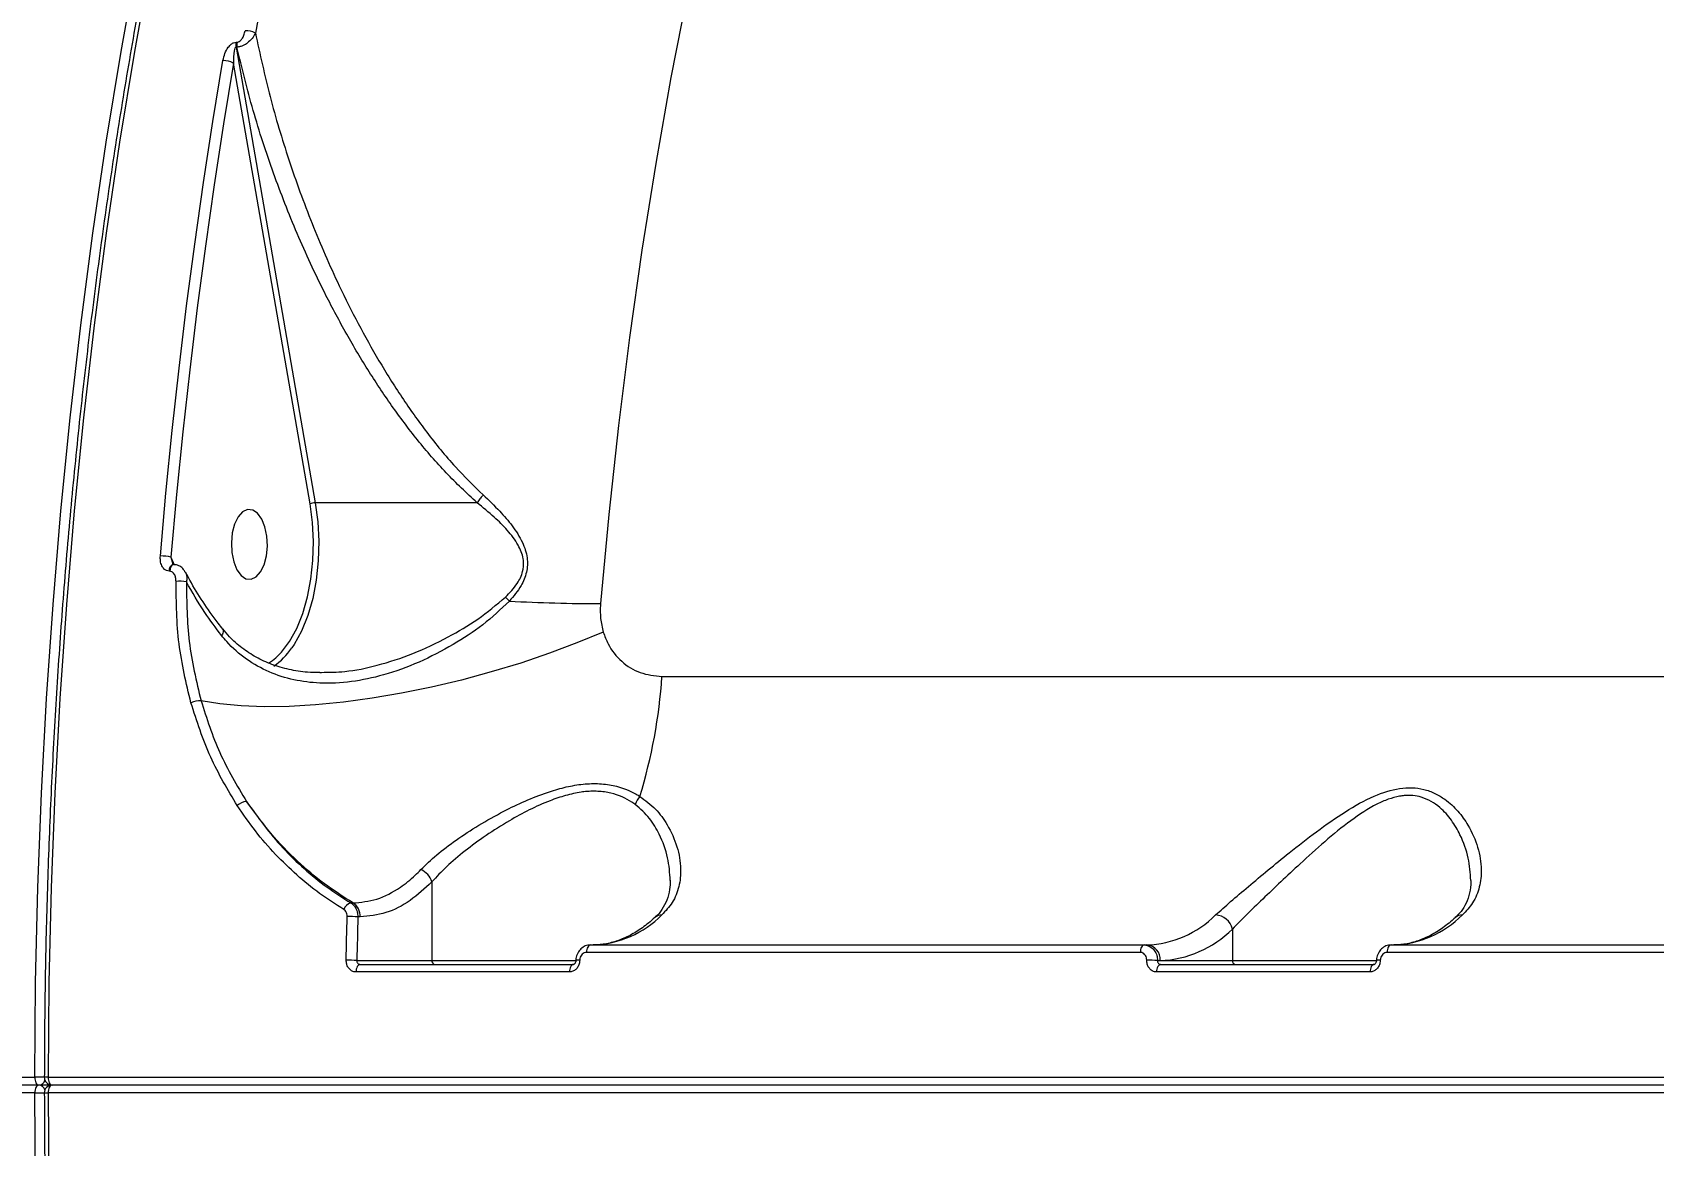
# Model space of a CAD drawing. Header units: millimetres. Extents: x -6028 to 5958, y -6064 to 4137.
# Drawn here: x -1652.5 to -1444.2, y 1356 to 1499 of the extents above; entities that cross this region are included whole.
import ezdxf

# ---------------------------------------------------------------- set-up
doc = ezdxf.new("R2010")
doc.units = ezdxf.units.MM
for name, color, linetype in [('DIKOM_ОБЪЕКТ', 7, 'Continuous'), ('DIKOM_РАЗМЕР_ЗОНА', 7, 'Continuous'), ('DIKOM_РАЗМЕР_ОБЪЕКТА', 7, 'Continuous')]:
    doc.layers.add(name, color=color, linetype=linetype)
doc.styles.add('style1', font='arial.ttf', dxfattribs={"width": 0.8})
doc.dimstyles.new('1-50', dxfattribs={"dimtxt": 300, "dimasz": 200, "dimexe": 100, "dimexo": 0, "dimgap": 100, "dimtad": 1, "dimtxsty": 'style1', "dimcen": 200, "dimclrd": 7, "dimclre": 7, "dimclrt": 7, "dimadec": 1, "dimazin": 2, "dimtfac": 1, "dimtmove": 0, "dimatfit": 2, "dimfxl": 0, "dimlwd": 25, "dimlwe": 18, "dimarcsym": 0})

# ---------------------------------------------------------------- blocks, each defined once
blk = doc.blocks.new('*D9')
at = {"layer": 'Defpoints', "color": 0, "transparency": 16777216}
for p in [(-6027.56, 1459.58), (4556.58, 1382.7), (4556.58, -5964.37)]:
    blk.add_point(p, dxfattribs=at)
at = {"layer": 'DIKOM_РАЗМЕР_ЗОНА', "color": 7, "lineweight": 18, "transparency": 16777216}
for p, q in [((-6027.56, 1459.58), (-6027.56, -6064.37)), ((4556.58, 1382.7), (4556.58, -6064.37))]:
    blk.add_line(p, q, dxfattribs=at)
at = {"layer": 'DIKOM_РАЗМЕР_ЗОНА', "color": 7, "lineweight": 25, "transparency": 16777216}
blk.add_line((-5827.56, -5964.37), (4356.58, -5964.37), dxfattribs=at)
at = {"layer": 'DIKOM_РАЗМЕР_ЗОНА', "color": 7, "transparency": 16777216}
for points in [[(-5827.56, -5931.03), (-5827.56, -5997.7), (-6027.56, -5964.37)], [(4356.58, -5931.03), (4356.58, -5997.7), (4556.58, -5964.37)]]:
    blk.add_solid(points, dxfattribs=at)
at = {"layer": 'DIKOM_РАЗМЕР_ЗОНА', "color": 7, "transparency": 16777216, "insert": (157.08, -5711.2), "char_height": 300, "attachment_point": 5, "style": 'style1'}
blk.add_mtext('10600', dxfattribs=at)
blk = doc.blocks.new('*D12')
at = {"layer": 'Defpoints', "color": 0, "transparency": 16777216}
for p in [(3056.58, 1987.9), (-4027.97, 676.5), (3056.58, -3714.77)]:
    blk.add_point(p, dxfattribs=at)
at = {"layer": 'DIKOM_РАЗМЕР_ОБЪЕКТА', "color": 7, "lineweight": 18, "transparency": 16777216}
for p, q in [((3056.58, 1987.9), (3056.58, -3814.77)), ((-4027.97, 676.5), (-4027.97, -3814.77))]:
    blk.add_line(p, q, dxfattribs=at)
at = {"layer": 'DIKOM_РАЗМЕР_ОБЪЕКТА', "color": 7, "lineweight": 25, "transparency": 16777216}
blk.add_line((-3827.97, -3714.77), (2856.58, -3714.77), dxfattribs=at)
at = {"layer": 'DIKOM_РАЗМЕР_ОБЪЕКТА', "color": 7, "transparency": 16777216}
for points in [[(-3827.97, -3681.44), (-3827.97, -3748.11), (-4027.97, -3714.77)], [(2856.58, -3681.44), (2856.58, -3748.11), (3056.58, -3714.77)]]:
    blk.add_solid(points, dxfattribs=at)
at = {"layer": 'DIKOM_РАЗМЕР_ОБЪЕКТА', "color": 7, "transparency": 16777216, "insert": (20, -3461.6), "char_height": 300, "attachment_point": 5, "style": 'style1'}
blk.add_mtext('7100', dxfattribs=at)

msp = doc.modelspace()

# ---------------------------------------------------------------- linework, layer by layer
at = {"layer": 'DIKOM_ОБЪЕКТ', "color": 7, "linetype": 'Continuous', "lineweight": 15}
for p, q in [((-1626.33, 1497.751), (-1626.225, 1497.751)), ((-1626.33, 1497.112), (-1616.162, 1438.582)), ((-1626.225, 1497.112), (-1626.33, 1497.112)), ((-1616.835, 1438.423), (-1626.675, 1495.071)), ((-1595.378, 1438.582), (-1616.162, 1438.582)), ((-1634.7, 1431.584), (-1634.276, 1430.61)), ((-1634.867, 1429.79), (-1634.942, 1429.79)), ((-1615.57, 1416.786), (-1615.371, 1416.794)), ((-1571.62, 1416.273), (-1271.611, 1416.273)), ((-1601.187, 1389.872), (-1601.187, 1379.771)), ((-1611.601, 1387.168), (-1611.317, 1387.168)), ((-1610.377, 1385.384), (-1610.685, 1385.384)), ((-1498.327, 1383.821), (-1498.327, 1379.771)), ((-1580.794, 1381.771), (-1509.649, 1381.771)), ((-1509.649, 1381.771), (-1509.309, 1381.771)), ((-1477.934, 1381.771), (-1406.789, 1381.771)), ((-1610.815, 1379.771), (-1601.187, 1379.771)), ((-1610.415, 1379.271), (-1582.985, 1379.271)), ((-1601.187, 1379.771), (-1582.622, 1379.771)), ((-1510.164, 1380.811), (-1581.309, 1380.811)), ((-1507.955, 1379.771), (-1507.595, 1379.771)), ((-1507.595, 1379.771), (-1498.327, 1379.771)), ((-1507.555, 1379.271), (-1480.125, 1379.271)), ((-1498.327, 1379.771), (-1479.762, 1379.771)), ((-1407.304, 1380.811), (-1478.449, 1380.811)), ((-1583.5, 1378.305), (-1610.93, 1378.305)), ((-1480.64, 1378.305), (-1508.069, 1378.305)), ((-2067.071, 1364.773), (-1652.203, 1364.773)), ((-1650.488, 1364.773), (-1235.619, 1364.773)), ((-1652.203, 1362.768), (-2067.071, 1362.768)), ((-1651.687, 1363.771), (-2066.556, 1363.771)), ((-1649.973, 1363.771), (-1651.687, 1363.771)), ((-1235.619, 1362.768), (-1650.488, 1362.768)), ((-1235.104, 1363.771), (-1649.973, 1363.771))]:
    msp.add_line(p, q, dxfattribs=at)
at = {"layer": 'DIKOM_ОБЪЕКТ', "color": 7, "linetype": 'Continuous', "lineweight": 15, "flags": 128}
for points in [[(-1609.727, 1561.965), (-1611.782, 1554.344), (-1613.756, 1546.641), (-1615.649, 1538.862), (-1617.459, 1531.009), (-1619.185, 1523.086), (-1620.828, 1515.095), (-1622.385, 1507.041), (-1623.857, 1498.926)], [(-1652.203, 1364.773), (-1652.096, 1376.96), (-1651.808, 1389.136), (-1651.338, 1401.291), (-1650.687, 1413.414), (-1649.854, 1425.496), (-1648.842, 1437.525), (-1647.65, 1449.493), (-1646.279, 1461.388), (-1644.732, 1473.201), (-1643.008, 1484.921), (-1641.11, 1496.54), (-1639.04, 1508.047)], [(-1637.325, 1508.047), (-1639.396, 1496.54), (-1641.294, 1484.921), (-1643.017, 1473.201), (-1644.565, 1461.388), (-1645.935, 1449.493), (-1647.127, 1437.525), (-1648.14, 1425.496), (-1648.972, 1413.414), (-1649.624, 1401.291), (-1650.094, 1389.136), (-1650.382, 1376.96), (-1650.488, 1364.773)], [(-1568.347, 1504.091), (-1570.466, 1493.19), (-1572.413, 1482.169), (-1574.186, 1471.037), (-1575.783, 1459.806), (-1577.203, 1448.485), (-1578.444, 1437.086), (-1579.506, 1425.618)], [(-1636.065, 1431.746), (-1635.341, 1439.823), (-1634.536, 1447.872), (-1633.65, 1455.889), (-1632.684, 1463.87), (-1631.637, 1471.814), (-1630.511, 1479.716), (-1629.306, 1487.574), (-1628.022, 1495.385)], [(-1626.675, 1495.071), (-1627.956, 1487.279), (-1629.159, 1479.44), (-1630.282, 1471.556), (-1631.326, 1463.632), (-1632.29, 1455.669), (-1633.174, 1447.672), (-1633.977, 1439.642), (-1634.7, 1431.584)], [(-1622.622, 1435.48), (-1623.03, 1436.487), (-1623.567, 1437.23), (-1624.191, 1437.649), (-1624.85, 1437.709), (-1625.491, 1437.407), (-1626.062, 1436.767), (-1626.517, 1435.84), (-1626.819, 1434.702), (-1626.944, 1433.444), (-1626.882, 1432.169), (-1626.636, 1430.98), (-1626.229, 1429.973), (-1625.691, 1429.23), (-1625.068, 1428.811), (-1624.409, 1428.75), (-1623.768, 1429.052), (-1623.196, 1429.693), (-1622.741, 1430.62), (-1622.439, 1431.758), (-1622.314, 1433.016), (-1622.377, 1434.291), (-1622.622, 1435.48)], [(-1621.23, 1418.655), (-1620.507, 1419.375), (-1619.468, 1420.757), (-1618.549, 1422.431), (-1617.772, 1424.357), (-1617.155, 1426.491), (-1616.713, 1428.782), (-1616.457, 1431.177), (-1616.391, 1433.62), (-1616.518, 1436.055), (-1616.835, 1438.423)], [(-1616.162, 1438.582), (-1615.836, 1436.14), (-1615.705, 1433.63), (-1615.773, 1431.11), (-1616.038, 1428.64), (-1616.494, 1426.277), (-1617.13, 1424.077), (-1617.931, 1422.091), (-1618.879, 1420.365), (-1619.175, 1419.925)], [(-1634.361, 1430.633), (-1634.497, 1430.596), (-1634.631, 1430.482), (-1634.743, 1430.298), (-1634.824, 1430.062), (-1634.867, 1429.79)], [(-1579.153, 1421.976), (-1582.534, 1420.57), (-1586.083, 1419.237), (-1589.764, 1417.992), (-1593.541, 1416.846), (-1597.377, 1415.811), (-1601.234, 1414.897), (-1605.075, 1414.113), (-1608.86, 1413.467), (-1612.553, 1412.965), (-1616.118, 1412.613), (-1619.518, 1412.413), (-1622.722, 1412.367), (-1625.695, 1412.476), (-1628.411, 1412.74), (-1630.841, 1413.155)], [(-1622.174, 1417.957), (-1621.644, 1418.317), (-1621.23, 1418.655)], [(-1612.187, 1379.809), (-1612.173, 1380.512), (-1612.158, 1381.216), (-1612.143, 1381.919), (-1612.127, 1382.622), (-1612.11, 1383.326), (-1612.093, 1384.029), (-1612.075, 1384.732), (-1612.057, 1385.435)], [(-1610.685, 1385.384), (-1610.704, 1384.682), (-1610.721, 1383.981), (-1610.739, 1383.279), (-1610.755, 1382.578), (-1610.771, 1381.876), (-1610.786, 1381.174), (-1610.801, 1380.472), (-1610.815, 1379.771)], [(-1580.794, 1381.771), (-1580.892, 1381.752), (-1580.986, 1381.698), (-1581.074, 1381.61), (-1581.151, 1381.492), (-1581.215, 1381.347), (-1581.264, 1381.181), (-1581.295, 1381), (-1581.309, 1380.811)], [(-1509.649, 1381.771), (-1509.747, 1381.752), (-1509.841, 1381.698), (-1509.929, 1381.61), (-1510.006, 1381.492), (-1510.07, 1381.347), (-1510.119, 1381.181), (-1510.15, 1381), (-1510.164, 1380.811)], [(-1477.934, 1381.771), (-1478.032, 1381.752), (-1478.126, 1381.698), (-1478.214, 1381.61), (-1478.291, 1381.492), (-1478.355, 1381.347), (-1478.404, 1381.181), (-1478.435, 1381), (-1478.449, 1380.811)], [(-1610.415, 1379.271), (-1610.513, 1379.252), (-1610.608, 1379.198), (-1610.695, 1379.109), (-1610.773, 1378.99), (-1610.837, 1378.844), (-1610.885, 1378.677), (-1610.917, 1378.495), (-1610.93, 1378.305)], [(-1582.985, 1379.271), (-1583.084, 1379.252), (-1583.178, 1379.198), (-1583.266, 1379.109), (-1583.343, 1378.99), (-1583.407, 1378.844), (-1583.456, 1378.677), (-1583.487, 1378.495), (-1583.5, 1378.305)], [(-1507.555, 1379.271), (-1507.653, 1379.252), (-1507.748, 1379.198), (-1507.835, 1379.109), (-1507.913, 1378.99), (-1507.977, 1378.844), (-1508.025, 1378.677), (-1508.057, 1378.495), (-1508.069, 1378.305)], [(-1480.125, 1379.271), (-1480.224, 1379.252), (-1480.318, 1379.198), (-1480.406, 1379.109), (-1480.483, 1378.99), (-1480.547, 1378.844), (-1480.596, 1378.677), (-1480.627, 1378.495), (-1480.64, 1378.305)], [(-1652.203, 1364.773), (-1652.193, 1364.578), (-1652.164, 1364.39), (-1652.116, 1364.216), (-1652.052, 1364.064), (-1651.974, 1363.94), (-1651.885, 1363.847), (-1651.788, 1363.79), (-1651.687, 1363.771)], [(-1650.488, 1364.773), (-1650.478, 1364.578), (-1650.449, 1364.39), (-1650.402, 1364.216), (-1650.338, 1364.064), (-1650.26, 1363.94), (-1650.17, 1363.847), (-1650.074, 1363.79), (-1649.973, 1363.771)], [(-1651.687, 1363.771), (-1651.788, 1363.751), (-1651.885, 1363.694), (-1651.974, 1363.602), (-1652.052, 1363.477), (-1652.116, 1363.325), (-1652.164, 1363.152), (-1652.193, 1362.964), (-1652.203, 1362.768)], [(-1652.096, 1350.581), (-1652.203, 1362.768)], [(-1649.973, 1363.771), (-1650.074, 1363.751), (-1650.17, 1363.694), (-1650.26, 1363.602), (-1650.338, 1363.477), (-1650.402, 1363.325), (-1650.449, 1363.152), (-1650.478, 1362.964), (-1650.488, 1362.768)], [(-1650.488, 1362.768), (-1650.382, 1350.581)]]:
    msp.add_lwpolyline(points, dxfattribs=at)
at = {"layer": 'DIKOM_ОБЪЕКТ', "color": 7, "linetype": 'Continuous', "lineweight": 15}
for centre, radius, start, end in [((-1624.461, 1497.432), 1.895, 170.31174, 189.70965), ((-1624.357, 1497.432), 1.895, 170.31174, 189.70965), ((-1625.15, 1496.28), 2.945, 63.96215, 90.2667), ((-1627.989, 1492.474), 2.91, 63.15889, 90.63353), ((-1616.178, 1437.153), 1.429, 89.36741, 117.36312), ((-1636.021, 1426.28), 5.466, 76.01488, 90.46583), ((-1634.098, 1429.867), 0.848, 115.63527, 185.18506), ((-1633.669, 1423.699), 4.797, 78.57965, 94.54588), ((-1567.753, 1449.672), 33.371, 224.08559, 225.32622), ((-1579.079, 1653.411), 227.793, 266.94584, 269.89261), ((-1626.307, 1424.687), 8.576, 304.1297, 326.26371), ((-1638.993, 1420.734), 67.521, 342.88546, 356.21148), ((-1630.979, 1410.452), 2.706, 87.0718, 115.29399), ((-1624.839, 1398.326), 1.894, 94.807, 134.90105), ((-1572.234, 1398.953), 2.935, 139.37413, 162.84217), ((-1603.608, 1389.146), 2.528, 16.70529, 66.19003), ((-1611.27, 1385.908), 1.302, 104.70504, 161.1247), ((-1612.008, 1368.464), 16.971, 85.52869, 90.16355), ((-1612.432, 1385.441), 2.056, 358.40832, 57.13894), ((-1580.929, 1394.884), 13.122, 272.07183, 315.1406), ((-1571.663, 1384.315), 1.314, 88.44685, 131.69296), ((-1509.784, 1394.884), 13.122, 272.07183, 315.1406), ((-1500.634, 1383.258), 2.375, 13.71376, 86.33903), ((-1478.068, 1394.884), 13.122, 272.07161, 315.14111), ((-1468.803, 1384.315), 1.314, 88.44577, 131.69647), ((-1508.093, 1393.539), 13.778, 272.07169, 315.14088), ((-1509.464, 1379.903), 1.874, 355.94002, 85.2647), ((-1612.139, 1356.884), 22.925, 86.69033, 90.12081), ((-1600.72, 1379.737), 0.469, 175.94997, 265.25065), ((-1582.336, 1377.35), 2.464, 86.52219, 97.83062), ((-1509.278, 1356.89), 22.919, 86.68987, 90.12113), ((-1497.86, 1379.737), 0.468, 175.93906, 265.26157), ((-1479.476, 1377.35), 2.463, 86.52093, 97.83189), ((-1652.209, 947.845), 416.928, 89.8301, 89.99905), ((-1651.728, 1364.639), 0.869, 272.65039, 343.10383), ((-1650.638, 1325.942), 38.831, 89.77903, 90.49457), ((-1649.973, 1364.771), 1, 179.92957, 196.56023), ((-1649.973, 1364.771), 1, 196.56023, 270), ((-1652.191, 1767.402), 404.633, 269.99839, 270.17247), ((-1651.728, 1362.903), 0.869, 16.89617, 87.34961), ((-1649.973, 1362.771), 1, 90, 180.07043), ((-1650.638, 1401.58), 38.812, 269.50521, 270.2211)]:
    msp.add_arc(centre, radius, start, end, dxfattribs=at)
for points, knots in [([(-1482.649, 1773.124), (-1483.208, 1772.886), (-1485.705, 1771.821), (-1490.102, 1769.62), (-1495.834, 1766.515), (-1501.518, 1763.084), (-1507.152, 1759.358), (-1512.73, 1755.332), (-1518.249, 1751.012), (-1523.705, 1746.399), (-1529.093, 1741.498), (-1534.409, 1736.313), (-1539.649, 1730.846), (-1544.81, 1725.104), (-1549.886, 1719.089), (-1554.875, 1712.807), (-1559.773, 1706.263), (-1564.575, 1699.46), (-1569.279, 1692.406), (-1573.881, 1685.104), (-1578.378, 1677.56), (-1582.765, 1669.781), (-1587.04, 1661.772), (-1591.2, 1653.538), (-1595.242, 1645.087), (-1599.162, 1636.425), (-1602.957, 1627.558), (-1606.626, 1618.493), (-1610.165, 1609.236), (-1613.571, 1599.795), (-1616.842, 1590.177), (-1619.976, 1580.389), (-1622.97, 1570.438), (-1625.822, 1560.331), (-1628.529, 1550.078), (-1631.091, 1539.684), (-1633.505, 1529.158), (-1635.769, 1518.508), (-1637.881, 1507.742), (-1639.84, 1496.867), (-1641.645, 1485.893), (-1643.294, 1474.827), (-1644.785, 1463.678), (-1646.119, 1452.453), (-1647.293, 1441.162), (-1648.307, 1429.813), (-1649.16, 1418.414), (-1649.852, 1406.974), (-1650.382, 1395.502), (-1650.748, 1384.006), (-1650.937, 1373.759), (-1650.963, 1367.346), (-1650.973, 1364.772)], [0, 0, 0, 0, 0.0058769, 0.0262677, 0.0466643, 0.0670669, 0.087475, 0.1078876, 0.1283051, 0.1487261, 0.1691501, 0.1895772, 0.2100063, 0.2304374, 0.2508697, 0.2713029, 0.291737, 0.3121713, 0.3326059, 0.3530407, 0.373475, 0.3939089, 0.4143428, 0.434776, 0.4552087, 0.4756411, 0.4960728, 0.5165039, 0.5369346, 0.5573647, 0.5777942, 0.5982231, 0.6186517, 0.6390797, 0.6595072, 0.6799343, 0.7003609, 0.7207873, 0.7412132, 0.7616389, 0.7820642, 0.8024891, 0.8229139, 0.8433384, 0.8637627, 0.8841868, 0.9046108, 0.9250347, 0.9454584, 0.9658821, 0.9863057, 1, 1, 1, 1]), ([(-1628.022, 1495.385), (-1627.95, 1495.695), (-1627.813, 1496.292), (-1627.421, 1497.025), (-1627.01, 1497.477), (-1626.652, 1497.708), (-1626.437, 1497.737), (-1626.33, 1497.751)], [0, 0, 0, 0, 0.3089084, 0.5923494, 0.7697289, 0.8844907, 1, 1, 1, 1]), ([(-1626.225, 1497.751), (-1626.156, 1497.76), (-1626.017, 1497.778), (-1625.791, 1497.924), (-1625.535, 1498.206), (-1625.295, 1498.662), (-1625.209, 1499.031), (-1625.164, 1499.225)], [0, 0, 0, 0, 0.1189672, 0.2374302, 0.4123021, 0.6910201, 1, 1, 1, 1]), ([(-1623.857, 1498.926), (-1623.983, 1498.691), (-1624.229, 1498.228), (-1624.805, 1497.671), (-1625.353, 1497.334), (-1625.818, 1497.155), (-1626.087, 1497.127), (-1626.225, 1497.112)], [0, 0, 0, 0, 0.2736117, 0.5372338, 0.7207869, 0.8565591, 1, 1, 1, 1]), ([(-1623.857, 1498.926), (-1623.262, 1496.197), (-1622.071, 1490.738), (-1619.611, 1482.566), (-1616.668, 1474.444), (-1612.891, 1465.776), (-1608.966, 1458.327), (-1605.079, 1452.106), (-1601.823, 1447.534), (-1598.37, 1443.279), (-1595.802, 1440.767), (-1594.591, 1439.583)], [0, 0, 0, 0, 0.1269751, 0.2539552, 0.3836724, 0.5133753, 0.6746731, 0.7565621, 0.8384277, 0.9238217, 1, 1, 1, 1]), ([(-1626.33, 1497.112), (-1626.344, 1497.11), (-1626.376, 1497.105), (-1626.43, 1497.06), (-1626.52, 1496.916), (-1626.692, 1496.255), (-1626.683, 1495.601), (-1626.675, 1495.071)], [0, 0, 0, 0, 0.0233244, 0.0519755, 0.1042296, 0.2733735, 1, 1, 1, 1]), ([(-1595.371, 1438.585), (-1596.713, 1439.833), (-1599.414, 1442.344), (-1603.036, 1446.589), (-1606.39, 1451.045), (-1609.476, 1455.706), (-1612.339, 1460.54), (-1615.415, 1466.343), (-1618.56, 1473.125), (-1621.618, 1480.96), (-1624.245, 1488.964), (-1625.565, 1494.396), (-1626.225, 1497.112)], [0, 0, 0, 0, 0.0822817, 0.1655633, 0.2475162, 0.3294891, 0.4129251, 0.4963688, 0.620905, 0.7454527, 0.8727278, 1, 1, 1, 1]), ([(-1594.591, 1439.583), (-1594.618, 1439.552), (-1594.764, 1439.387), (-1595.052, 1439.04), (-1595.257, 1438.747), (-1595.371, 1438.585)], [0, 0, 0, 0, 0.0927063, 0.4977937, 1, 1, 1, 1]), ([(-1594.591, 1439.583), (-1593.868, 1438.9), (-1592.537, 1437.646), (-1590.814, 1435.631), (-1589.534, 1433.662), (-1588.834, 1431.61), (-1588.921, 1429.639), (-1589.737, 1427.692), (-1590.676, 1426.58), (-1591.216, 1425.941)], [0, 0, 0, 0, 0.1839969, 0.3384129, 0.4956237, 0.624164, 0.7374543, 0.8492083, 1, 1, 1, 1]), ([(-1595.378, 1438.582), (-1595.377, 1438.582), (-1595.375, 1438.583), (-1595.372, 1438.583), (-1595.371, 1438.585), (-1595.371, 1438.585)], [0, 0, 0, 0, 0.419486, 0.7630073, 1, 1, 1, 1]), ([(-1591.724, 1426.455), (-1591.179, 1427.014), (-1590.243, 1427.972), (-1589.458, 1429.607), (-1589.362, 1430.728), (-1589.51, 1431.896), (-1590.111, 1433.337), (-1591.443, 1435.083), (-1593.255, 1436.858), (-1594.627, 1437.973), (-1595.378, 1438.582)], [0, 0, 0, 0, 0.15040453, 0.25791158, 0.34207302, 0.36555534, 0.49050334, 0.64881457, 0.80792936, 1, 1, 1, 1]), ([(-1634.942, 1429.79), (-1635.06, 1429.805), (-1635.297, 1429.835), (-1635.625, 1430.08), (-1635.912, 1430.506), (-1636.081, 1431.098), (-1636.07, 1431.541), (-1636.065, 1431.746)], [0, 0, 0, 0, 0.1523131, 0.3040526, 0.5080474, 0.7732332, 1, 1, 1, 1]), ([(-1634.7, 1431.584), (-1634.673, 1431.448), (-1634.62, 1431.178), (-1634.516, 1430.915), (-1634.464, 1430.784)], [0, 0, 0, 0, 0.50194684, 1, 1, 1, 1]), ([(-1634.049, 1428.481), (-1634.056, 1428.647), (-1634.071, 1428.976), (-1634.233, 1429.382), (-1634.456, 1429.648), (-1634.674, 1429.773), (-1634.813, 1429.785), (-1634.867, 1429.79)], [0, 0, 0, 0, 0.2718085, 0.538825, 0.7375827, 0.8966127, 1, 1, 1, 1]), ([(-1634.367, 1430.618), (-1634.365, 1430.617), (-1634.357, 1430.613), (-1634.394, 1430.647), (-1634.439, 1430.711), (-1634.459, 1430.769), (-1634.464, 1430.784)], [0, 0, 0, 0, 0.1288308, 0.4928301, 0.874704, 1, 1, 1, 1]), ([(-1632.86, 1429.627), (-1632.931, 1429.766), (-1633.097, 1430.092), (-1633.548, 1430.439), (-1634.009, 1430.637), (-1634.283, 1430.614), (-1634.359, 1430.607)], [0, 0, 0, 0, 0.243372, 0.5722523, 0.8812549, 1, 1, 1, 1]), ([(-1632.842, 1429.612), (-1632.819, 1429.58), (-1632.693, 1429.398), (-1632.637, 1428.973), (-1632.693, 1428.581), (-1632.719, 1428.401)], [0, 0, 0, 0, 0.1046236, 0.5904299, 1, 1, 1, 1]), ([(-1628.019, 1422.339), (-1628.228, 1422.593), (-1629.166, 1423.739), (-1630.597, 1425.841), (-1631.985, 1428.027), (-1632.631, 1429.297), (-1632.803, 1429.635)], [0, 0, 0, 0, 0.1077401, 0.4853528, 0.8633568, 1, 1, 1, 1]), ([(-1632.136, 1412.899), (-1632.736, 1415.4), (-1633.951, 1420.467), (-1634.016, 1425.788), (-1634.049, 1428.481)], [0, 0, 0, 0, 0.4937612, 1, 1, 1, 1]), ([(-1632.719, 1428.401), (-1632.689, 1425.831), (-1632.63, 1420.624), (-1631.442, 1415.665), (-1630.841, 1413.155)], [0, 0, 0, 0, 0.4937675, 1, 1, 1, 1]), ([(-1628.191, 1421.514), (-1628.933, 1422.499), (-1630.632, 1424.756), (-1631.967, 1427.088), (-1632.719, 1428.401)], [0, 0, 0, 0, 0.4365734, 1, 1, 1, 1]), ([(-1591.216, 1425.941), (-1592.326, 1424.894), (-1594.55, 1422.797), (-1598.532, 1420.24), (-1602.798, 1418.012), (-1607.204, 1416.407), (-1611.494, 1415.499), (-1615.38, 1415.298), (-1618.94, 1415.749), (-1622.135, 1416.751), (-1625.058, 1418.399), (-1627.028, 1420.113), (-1627.977, 1421.257), (-1628.191, 1421.514)], [0, 0, 0, 0, 0.1039374, 0.2080565, 0.3213669, 0.4346137, 0.535132, 0.6355712, 0.7202649, 0.8048974, 0.8901531, 0.9753339, 1, 1, 1, 1]), ([(-1615.371, 1416.794), (-1614.372, 1416.805), (-1611.988, 1416.833), (-1608.023, 1417.667), (-1603.554, 1419.137), (-1599.233, 1421.19), (-1595.187, 1423.563), (-1592.885, 1425.485), (-1591.724, 1426.455)], [0, 0, 0, 0, 0.1201928, 0.2866938, 0.4714209, 0.6604392, 0.8286464, 1, 1, 1, 1]), ([(-1579.506, 1425.618), (-1579.51, 1425.56), (-1579.561, 1424.92), (-1579.556, 1423.666), (-1579.289, 1422.547), (-1579.153, 1421.976)], [0, 0, 0, 0, 0.0468162, 0.5142812, 1, 1, 1, 1]), ([(-1628.066, 1422.326), (-1628.028, 1422.277), (-1627.938, 1422.16), (-1628.002, 1421.872), (-1628.117, 1421.635), (-1628.181, 1421.53), (-1628.191, 1421.514)], [0, 0, 0, 0, 0.29862343, 0.70734565, 0.95457415, 1, 1, 1, 1]), ([(-1615.566, 1416.766), (-1616.098, 1416.768), (-1617.449, 1416.773), (-1619.525, 1417.118), (-1621.742, 1417.754), (-1623.77, 1418.682), (-1625.588, 1419.883), (-1627.02, 1421.102), (-1627.749, 1422.022), (-1628.019, 1422.363)], [0, 0, 0, 0, 0.109936, 0.2787611, 0.4441576, 0.6031239, 0.7585694, 0.9104328, 1, 1, 1, 1]), ([(-1579.153, 1421.976), (-1578.965, 1421.457), (-1578.438, 1420.003), (-1576.863, 1418.078), (-1574.444, 1416.562), (-1572.567, 1416.37), (-1571.62, 1416.273)], [0, 0, 0, 0, 0.15296195, 0.42837544, 0.71144061, 1, 1, 1, 1]), ([(-1626.176, 1399.668), (-1627.393, 1401.704), (-1629.857, 1405.825), (-1631.37, 1410.522), (-1632.136, 1412.899)], [0, 0, 0, 0, 0.4941773, 1, 1, 1, 1]), ([(-1630.841, 1413.155), (-1630.11, 1410.883), (-1628.63, 1406.286), (-1626.218, 1402.253), (-1624.998, 1400.213)], [0, 0, 0, 0, 0.4941596, 1, 1, 1, 1]), ([(-1602.588, 1391.459), (-1601.944, 1392.082), (-1600.658, 1393.33), (-1598.109, 1395.251), (-1595.206, 1397.154), (-1592.2, 1398.85), (-1589.222, 1400.29), (-1586.602, 1401.327), (-1584.183, 1402.041), (-1582.004, 1402.454), (-1579.867, 1402.551), (-1577.375, 1402.256), (-1575.612, 1401.562), (-1574.616, 1400.958), (-1574.462, 1400.864)], [0, 0, 0, 0, 0.1101019, 0.2202195, 0.3292883, 0.4383114, 0.5249631, 0.6115171, 0.6753431, 0.7390975, 0.8039963, 0.8688893, 0.9797331, 1, 1, 1, 1]), ([(-1500.482, 1385.628), (-1499.865, 1386.184), (-1498.629, 1387.295), (-1496.296, 1389.272), (-1493.755, 1391.394), (-1490.828, 1393.77), (-1487.54, 1396.35), (-1483.903, 1398.909), (-1480.321, 1400.944), (-1477.363, 1401.896), (-1475.231, 1402.014), (-1473.686, 1401.802), (-1472.27, 1401.279), (-1470.746, 1400.358), (-1469.281, 1398.979), (-1467.798, 1396.878), (-1466.688, 1394.325), (-1466.242, 1391.607), (-1466.509, 1389.199), (-1467.294, 1387.21), (-1468.303, 1386.127), (-1468.767, 1385.628)], [0, 0, 0, 0, 0.0554766, 0.1110246, 0.1664976, 0.2220058, 0.2900237, 0.3579631, 0.422676, 0.477407, 0.5052473, 0.5330953, 0.5627106, 0.5923756, 0.640431, 0.6885817, 0.7603259, 0.8320634, 0.8910026, 0.9498686, 1, 1, 1, 1]), ([(-1611.317, 1387.168), (-1612.554, 1387.959), (-1615.042, 1389.549), (-1618.578, 1392.567), (-1621.978, 1396.067), (-1623.987, 1398.826), (-1624.998, 1400.213)], [0, 0, 0, 0, 0.237386, 0.4771591, 0.7370093, 1, 1, 1, 1]), ([(-1624.998, 1400.213), (-1623.51, 1398.153), (-1621.256, 1395.03), (-1617.616, 1391.537), (-1614.705, 1389.147), (-1612.626, 1387.821), (-1611.601, 1387.168)], [0, 0, 0, 0, 0.3951692, 0.598673, 0.8021789, 1, 1, 1, 1]), ([(-1575.039, 1399.819), (-1575.18, 1399.917), (-1576.082, 1400.545), (-1577.651, 1401.253), (-1579.84, 1401.557), (-1581.155, 1401.511), (-1582.542, 1401.331), (-1584.004, 1401.008), (-1586.254, 1400.241), (-1588.69, 1399.142), (-1591.465, 1397.621), (-1594.269, 1395.84), (-1596.981, 1393.844), (-1599.37, 1391.833), (-1600.581, 1390.526), (-1601.187, 1389.872)], [0, 0, 0, 0, 0.0201034, 0.1287308, 0.1863616, 0.2439952, 0.2548521, 0.3176656, 0.3805788, 0.4675435, 0.5546264, 0.6653711, 0.7761675, 0.8880924, 1, 1, 1, 1]), ([(-1570.546, 1390.046), (-1570.613, 1391.021), (-1570.75, 1393.001), (-1571.766, 1395.735), (-1573.138, 1398.126), (-1574.4, 1399.249), (-1575.039, 1399.819)], [0, 0, 0, 0, 0.2830957, 0.5754332, 0.7847474, 1, 1, 1, 1]), ([(-1574.462, 1400.864), (-1573.755, 1400.342), (-1572.338, 1399.295), (-1570.743, 1397.019), (-1569.568, 1394.404), (-1569.106, 1391.679), (-1569.353, 1389.262), (-1570.129, 1387.244), (-1571.151, 1386.142), (-1571.627, 1385.628)], [0, 0, 0, 0, 0.1281543, 0.2567384, 0.4268163, 0.5968767, 0.7373103, 0.8775709, 1, 1, 1, 1]), ([(-1467.697, 1390.059), (-1467.757, 1391.017), (-1467.881, 1392.969), (-1468.847, 1395.612), (-1470.12, 1397.821), (-1471.403, 1399.27), (-1472.757, 1400.247), (-1474.238, 1400.9), (-1475.678, 1401.043), (-1477.125, 1400.851), (-1478.314, 1400.521), (-1480.45, 1399.577), (-1483.223, 1397.732), (-1486.492, 1395.059), (-1489.463, 1392.359), (-1492.122, 1389.874), (-1494.444, 1387.652), (-1496.591, 1385.579), (-1497.748, 1384.407), (-1498.327, 1383.821)], [0, 0, 0, 0, 0.0848992, 0.1730645, 0.230918, 0.2886264, 0.3230679, 0.3574253, 0.4073193, 0.420612, 0.4522238, 0.4839042, 0.5607569, 0.6437072, 0.7267731, 0.7952545, 0.8636966, 0.9318923, 1, 1, 1, 1]), ([(-1612.502, 1386.329), (-1613.548, 1386.998), (-1615.639, 1388.335), (-1618.562, 1390.722), (-1621.322, 1393.398), (-1623.898, 1396.362), (-1625.417, 1398.566), (-1626.176, 1399.668)], [0, 0, 0, 0, 0.19768074, 0.3953887, 0.59309001, 0.79654221, 1, 1, 1, 1]), ([(-1611.317, 1387.168), (-1610.296, 1387.264), (-1608.224, 1387.459), (-1605.546, 1388.866), (-1603.685, 1390.347), (-1602.832, 1391.211), (-1602.588, 1391.459)], [0, 0, 0, 0, 0.3362359, 0.6822421, 0.9087879, 1, 1, 1, 1]), ([(-1601.187, 1389.872), (-1602.102, 1389.026), (-1603.986, 1387.284), (-1607.098, 1385.71), (-1609.274, 1385.493), (-1610.377, 1385.384)], [0, 0, 0, 0, 0.3175155, 0.6539196, 1, 1, 1, 1]), ([(-1570.567, 1390.112), (-1570.574, 1389.699), (-1570.588, 1388.782), (-1570.943, 1387.512), (-1571.571, 1386.367), (-1572.122, 1385.636), (-1572.517, 1385.323), (-1572.551, 1385.296)], [0, 0, 0, 0, 0.22048754, 0.48946506, 0.75587753, 0.97900086, 1, 1, 1, 1]), ([(-1467.696, 1390.059), (-1467.692, 1390.009), (-1467.644, 1389.433), (-1467.823, 1388.439), (-1468.238, 1387.163), (-1468.852, 1386.13), (-1469.432, 1385.554), (-1469.693, 1385.296)], [0, 0, 0, 0, 0.0260939, 0.2985455, 0.57052, 0.8073982, 1, 1, 1, 1]), ([(-1612.057, 1385.435), (-1612.063, 1385.548), (-1612.076, 1385.774), (-1612.216, 1386.073), (-1612.376, 1386.248), (-1612.481, 1386.315), (-1612.502, 1386.329)], [0, 0, 0, 0, 0.3067137, 0.6132731, 0.9194825, 1, 1, 1, 1]), ([(-1611.601, 1387.168), (-1611.557, 1387.14), (-1611.345, 1387.005), (-1611.022, 1386.657), (-1610.733, 1386.059), (-1610.701, 1385.609), (-1610.685, 1385.384)], [0, 0, 0, 0, 0.0806554, 0.3870511, 0.6935729, 1, 1, 1, 1]), ([(-1572.541, 1385.292), (-1572.81, 1385.053), (-1573.596, 1384.355), (-1574.923, 1383.417), (-1576.521, 1382.572), (-1578.138, 1382.018), (-1579.449, 1381.794), (-1580.224, 1381.776), (-1580.454, 1381.771)], [0, 0, 0, 0, 0.1033908, 0.3019186, 0.5017484, 0.7047524, 0.9124639, 1, 1, 1, 1]), ([(-1469.681, 1385.292), (-1469.95, 1385.053), (-1470.736, 1384.355), (-1472.063, 1383.417), (-1473.661, 1382.572), (-1475.278, 1382.018), (-1476.589, 1381.794), (-1477.364, 1381.776), (-1477.594, 1381.771)], [0, 0, 0, 0, 0.1033907, 0.3019097, 0.501742, 0.7047486, 0.9124627, 1, 1, 1, 1]), ([(-1580.827, 1381.751), (-1580.879, 1381.756), (-1581.15, 1381.779), (-1581.633, 1381.593), (-1582.179, 1381.181), (-1582.54, 1380.569), (-1582.699, 1380.067), (-1582.666, 1379.804), (-1582.664, 1379.789)], [0, 0, 0, 0, 0.0531198, 0.2781768, 0.5037848, 0.7375368, 0.9841371, 1, 1, 1, 1]), ([(-1509.649, 1381.771), (-1509.523, 1381.761), (-1509.205, 1381.737), (-1508.726, 1381.497), (-1508.295, 1381.045), (-1508.005, 1380.446), (-1507.972, 1379.996), (-1507.955, 1379.771)], [0, 0, 0, 0, 0.1407397, 0.3554623, 0.570305, 0.7851591, 1, 1, 1, 1]), ([(-1477.967, 1381.751), (-1478.019, 1381.756), (-1478.29, 1381.779), (-1478.773, 1381.593), (-1479.319, 1381.181), (-1479.68, 1380.569), (-1479.839, 1380.067), (-1479.806, 1379.804), (-1479.804, 1379.789)], [0, 0, 0, 0, 0.05310147, 0.27816163, 0.5037881, 0.73753309, 0.98413692, 1, 1, 1, 1]), ([(-1610.93, 1378.305), (-1611.024, 1378.312), (-1611.262, 1378.331), (-1611.621, 1378.511), (-1611.941, 1378.851), (-1612.154, 1379.302), (-1612.176, 1379.64), (-1612.187, 1379.809)], [0, 0, 0, 0, 0.1405982, 0.3551003, 0.5698518, 0.7848694, 1, 1, 1, 1]), ([(-1610.815, 1379.771), (-1610.814, 1379.714), (-1610.811, 1379.602), (-1610.745, 1379.452), (-1610.643, 1379.339), (-1610.526, 1379.279), (-1610.446, 1379.273), (-1610.415, 1379.271)], [0, 0, 0, 0, 0.21547908, 0.43066176, 0.64536901, 0.85967987, 1, 1, 1, 1]), ([(-1582.186, 1379.809), (-1582.195, 1379.698), (-1582.216, 1379.418), (-1582.378, 1378.995), (-1582.676, 1378.614), (-1583.066, 1378.355), (-1583.355, 1378.322), (-1583.5, 1378.305)], [0, 0, 0, 0, 0.1418479, 0.3567468, 0.571337, 0.7857472, 1, 1, 1, 1]), ([(-1582.675, 1379.791), (-1582.676, 1379.76), (-1582.676, 1379.673), (-1582.716, 1379.536), (-1582.785, 1379.406), (-1582.866, 1379.318), (-1582.946, 1379.273), (-1582.972, 1379.269), (-1582.988, 1379.271), (-1582.988, 1379.271)], [0, 0, 0, 0, 0.0835278, 0.2335063, 0.38719, 0.5494342, 0.7300325, 0.9906089, 1, 1, 1, 1]), ([(-1581.309, 1380.811), (-1581.405, 1380.8), (-1581.598, 1380.778), (-1581.859, 1380.605), (-1582.058, 1380.351), (-1582.166, 1380.069), (-1582.181, 1379.883), (-1582.186, 1379.809)], [0, 0, 0, 0, 0.2142215, 0.4285297, 0.643163, 0.858071, 1, 1, 1, 1]), ([(-1509.327, 1379.809), (-1509.334, 1379.921), (-1509.349, 1380.147), (-1509.49, 1380.448), (-1509.704, 1380.674), (-1509.942, 1380.794), (-1510.101, 1380.806), (-1510.164, 1380.811)], [0, 0, 0, 0, 0.2151349, 0.430125, 0.6449596, 0.8594785, 1, 1, 1, 1]), ([(-1508.069, 1378.305), (-1508.164, 1378.312), (-1508.402, 1378.331), (-1508.76, 1378.511), (-1509.081, 1378.851), (-1509.294, 1379.302), (-1509.316, 1379.64), (-1509.327, 1379.809)], [0, 0, 0, 0, 0.1406172, 0.3551153, 0.5698629, 0.7848766, 1, 1, 1, 1]), ([(-1507.955, 1379.771), (-1507.954, 1379.714), (-1507.951, 1379.602), (-1507.885, 1379.452), (-1507.783, 1379.339), (-1507.665, 1379.279), (-1507.586, 1379.273), (-1507.555, 1379.271)], [0, 0, 0, 0, 0.2154541, 0.4306053, 0.6453269, 0.8596064, 1, 1, 1, 1]), ([(-1479.326, 1379.809), (-1479.335, 1379.698), (-1479.356, 1379.418), (-1479.518, 1378.995), (-1479.816, 1378.614), (-1480.206, 1378.355), (-1480.495, 1378.322), (-1480.64, 1378.305)], [0, 0, 0, 0, 0.14184636, 0.35671295, 0.57132886, 0.78573233, 1, 1, 1, 1]), ([(-1479.815, 1379.791), (-1479.815, 1379.76), (-1479.816, 1379.673), (-1479.856, 1379.536), (-1479.924, 1379.406), (-1480.006, 1379.318), (-1480.086, 1379.273), (-1480.112, 1379.269), (-1480.127, 1379.271), (-1480.128, 1379.271)], [0, 0, 0, 0, 0.0835453, 0.2335551, 0.3872709, 0.5495718, 0.7301892, 0.9908199, 1, 1, 1, 1]), ([(-1478.449, 1380.811), (-1478.545, 1380.8), (-1478.738, 1380.778), (-1478.999, 1380.605), (-1479.198, 1380.351), (-1479.306, 1380.069), (-1479.32, 1379.883), (-1479.326, 1379.809)], [0, 0, 0, 0, 0.2142763, 0.4285918, 0.6432034, 0.8580897, 1, 1, 1, 1]), ([(-1650.973, 1362.769), (-1650.966, 1360.749), (-1650.946, 1354.889), (-1650.788, 1345.194), (-1650.445, 1333.696), (-1649.938, 1322.219), (-1649.27, 1310.775), (-1648.44, 1299.369), (-1647.449, 1288.013), (-1646.298, 1276.713), (-1644.987, 1265.478), (-1643.518, 1254.317), (-1641.892, 1243.239), (-1640.11, 1232.251), (-1638.173, 1221.362), (-1636.083, 1210.58), (-1633.841, 1199.912), (-1631.448, 1189.368), (-1628.908, 1178.955), (-1626.221, 1168.681), (-1623.39, 1158.553), (-1620.417, 1148.579), (-1617.303, 1138.767), (-1614.052, 1129.124), (-1610.665, 1119.658), (-1607.145, 1110.374), (-1603.495, 1101.281), (-1599.718, 1092.385), (-1595.816, 1083.693), (-1591.791, 1075.211), (-1587.649, 1066.946), (-1583.39, 1058.904), (-1579.018, 1051.091), (-1574.538, 1043.513), (-1569.95, 1036.175), (-1565.261, 1029.084), (-1560.472, 1022.244), (-1555.587, 1015.662), (-1550.611, 1009.341), (-1545.546, 1003.286), (-1540.396, 997.504), (-1535.166, 991.996), (-1529.859, 986.769), (-1524.48, 981.825), (-1519.032, 977.17), (-1513.519, 972.805), (-1507.946, 968.736), (-1502.317, 964.965), (-1496.637, 961.49), (-1490.907, 958.338), (-1486.289, 955.999), (-1483.568, 954.822), (-1482.785, 954.484)], [0, 0, 0, 0, 0.010755, 0.031188, 0.0516214, 0.072055, 0.0924886, 0.1129222, 0.1333561, 0.15379, 0.1742241, 0.1946585, 0.2150931, 0.235528, 0.2559632, 0.2763985, 0.2968343, 0.3172705, 0.3377069, 0.358144, 0.3785814, 0.3990192, 0.4194577, 0.4398966, 0.4603361, 0.4807759, 0.5012167, 0.5216578, 0.5420996, 0.5625418, 0.5829849, 0.6034284, 0.6238724, 0.6443171, 0.6647621, 0.6852075, 0.7056532, 0.7260989, 0.7465445, 0.7669898, 0.7874346, 0.8078783, 0.8283208, 0.8487617, 0.8692005, 0.8896364, 0.9100693, 0.9304986, 0.9509236, 0.9713434, 0.9917581, 1, 1, 1, 1])]:
    msp.add_open_spline(points, degree=3, knots=knots, dxfattribs=at)

# ---------------------------------------------------------------- dimensions: what is measured, and where the dimension line sits
at = {"layer": 'DIKOM_РАЗМЕР_ЗОНА'}
dim = msp.add_linear_dim(base=(4556.575, -5964.368), p1=(-6027.562, 1459.576), p2=(4556.575, 1382.704), text='10600', dimstyle='1-50', dxfattribs=at)
dim.commit()
dim.dimension.update_dxf_attribs({"geometry": '*D9', "text_midpoint": (157.08, -5964.368), "dimtype": 160})
at = {"layer": 'DIKOM_РАЗМЕР_ОБЪЕКТА'}
dim = msp.add_linear_dim(base=(3056.575, -3714.774), p1=(-4027.972, 676.501), p2=(3056.575, 1987.897), text='7100', dimstyle='1-50', dxfattribs=at)
dim.commit()
dim.dimension.update_dxf_attribs({"geometry": '*D12', "text_midpoint": (20, -3714.774), "dimtype": 160})

doc.saveas('drawing.dxf')
